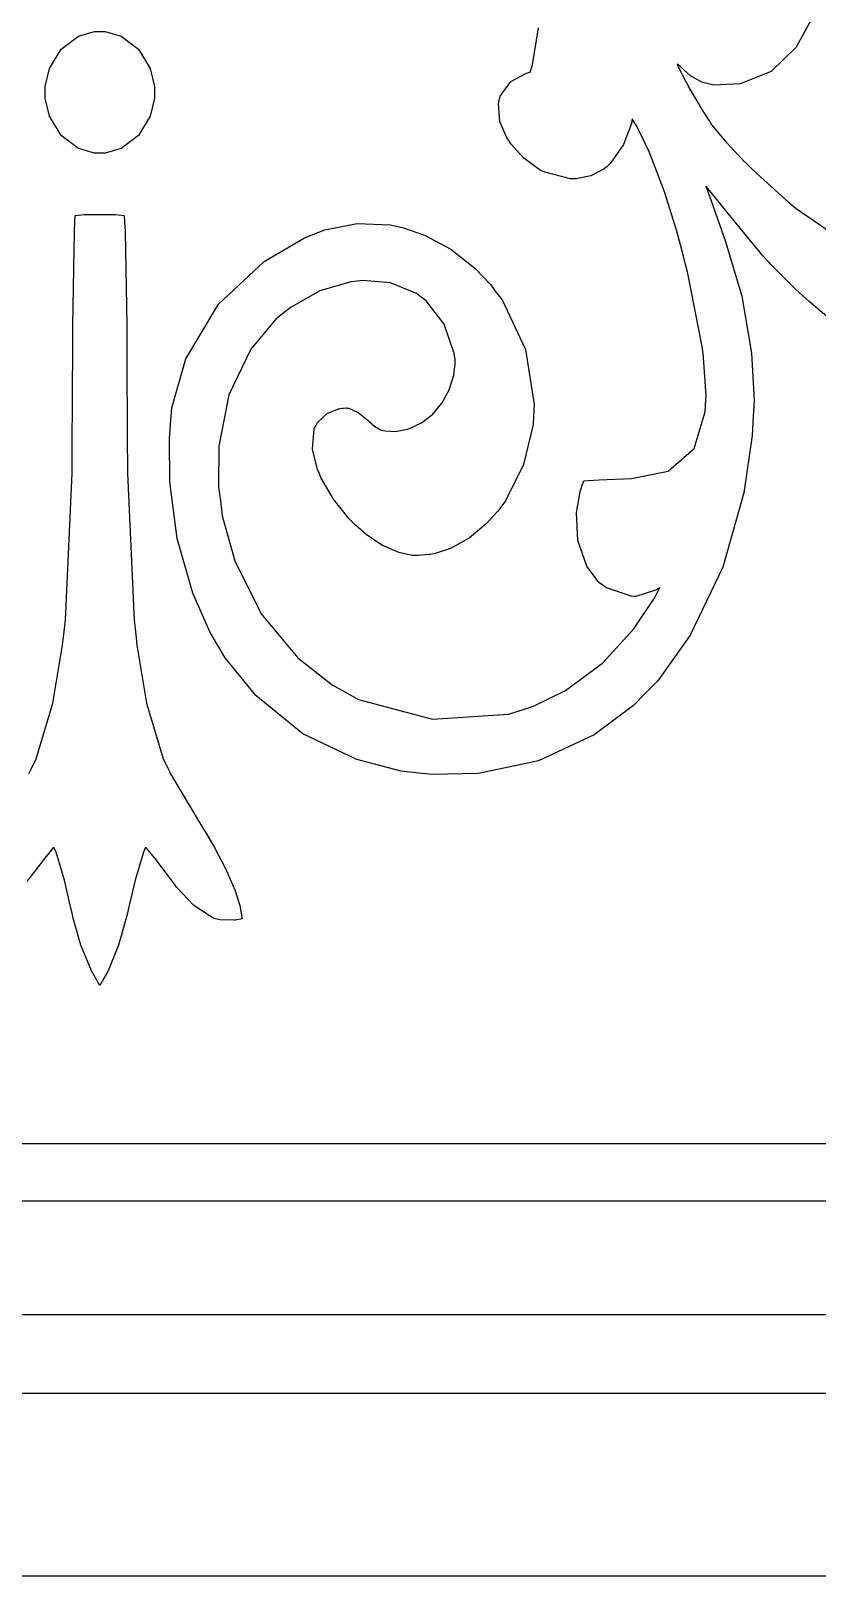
# Model space of a CAD drawing. Extents: x 0 to 1426, y 0 to 829.
# Drawn here: x 1296.5 to 1335.2, y 0 to 76 of the extents above; entities that cross this region are included whole.
import ezdxf

# ---------------------------------------------------------------- set-up
doc = ezdxf.new("R2010")
doc.units = 0
doc.layers.get('0').update_dxf_attribs({"linetype": 'CONTINUOUS'})

msp = doc.modelspace()

# ---------------------------------------------------------------- linework, layer by layer
at = {"color": 0}
for p, q in [((1321.2, 74.3437), (1321.49, 76.1697)), ((1321.2, 74.3437), (1321.49, 76.1697)), ((1334.84, 76.4466), (1334.17, 75.2133)), ((1334.84, 76.4466), (1334.17, 75.2133)), ((1298.01, 75.1184), (1298.86, 75.7604)), ((1298.01, 75.1184), (1298.86, 75.7604)), ((1298.86, 75.7604), (1299.65, 75.9961)), ((1298.86, 75.7604), (1299.65, 75.9961)), ((1299.65, 75.9961), (1299.91, 75.9961)), ((1299.65, 75.9961), (1299.91, 75.9961)), ((1299.91, 75.9961), (1300.17, 75.9961)), ((1299.91, 75.9961), (1300.17, 75.9961)), ((1300.17, 75.9961), (1300.96, 75.7604)), ((1300.17, 75.9961), (1300.96, 75.7604)), ((1300.96, 75.7604), (1301.81, 75.1184)), ((1300.96, 75.7604), (1301.81, 75.1184)), ((1297.44, 74.1645), (1298.01, 75.1184)), ((1297.44, 74.1645), (1298.01, 75.1184)), ((1301.81, 75.1184), (1302.39, 74.1645)), ((1301.81, 75.1184), (1302.39, 74.1645)), ((1334.17, 75.2133), (1332.94, 74.0269)), ((1334.17, 75.2133), (1332.94, 74.0269)), ((1297.23, 73.2882), (1297.44, 74.1645)), ((1297.23, 73.2882), (1297.44, 74.1645)), ((1302.39, 74.1645), (1302.6, 73.2882)), ((1302.39, 74.1645), (1302.6, 73.2882)), ((1320.14, 73.5224), (1320.91, 73.9359)), ((1320.14, 73.5224), (1320.91, 73.9359)), ((1320.91, 73.9359), (1321.08, 73.9814)), ((1320.91, 73.9359), (1321.08, 73.9814)), ((1321.08, 73.9814), (1321.2, 74.3437)), ((1321.08, 73.9814), (1321.2, 74.3437)), ((1328.31, 74.3878), (1328.31, 74.3906)), ((1328.31, 74.3906), (1328.4, 74.1825)), ((1328.31, 74.3878), (1328.31, 74.3906)), ((1328.31, 74.3906), (1328.4, 74.1825)), ((1328.36, 74.356), (1328.31, 74.3878)), ((1328.36, 74.356), (1328.31, 74.3878)), ((1328.36, 74.3521), (1328.36, 74.356)), ((1328.36, 74.3521), (1328.36, 74.356)), ((1328.48, 74.2541), (1328.36, 74.3521)), ((1328.48, 74.2541), (1328.36, 74.3521)), ((1328.4, 74.1825), (1328.94, 73.1449)), ((1328.4, 74.1825), (1328.94, 73.1449)), ((1328.98, 73.8064), (1328.48, 74.2541)), ((1328.98, 73.8064), (1328.48, 74.2541)), ((1329.57, 73.4826), (1328.98, 73.8064)), ((1329.57, 73.4826), (1328.98, 73.8064)), ((1332.94, 74.0269), (1331.41, 73.4095)), ((1332.94, 74.0269), (1331.41, 73.4095)), ((1297.23, 72.9961), (1297.23, 73.2882)), ((1297.23, 72.9961), (1297.23, 73.2882)), ((1297.23, 72.7054), (1297.23, 72.9961)), ((1297.23, 72.7054), (1297.23, 72.9961)), ((1302.6, 73.2882), (1302.6, 72.9961)), ((1302.6, 73.2882), (1302.6, 72.9961)), ((1302.6, 72.9961), (1302.6, 72.7054)), ((1302.6, 72.9961), (1302.6, 72.7054)), ((1319.61, 72.8003), (1320.14, 73.5224)), ((1319.61, 72.8003), (1320.14, 73.5224)), ((1328.94, 73.1449), (1329.51, 72.1857)), ((1328.94, 73.1449), (1329.51, 72.1857)), ((1329.72, 73.4466), (1329.57, 73.4826)), ((1329.72, 73.4466), (1329.57, 73.4826)), ((1330.12, 73.3545), (1329.72, 73.4466)), ((1330.12, 73.3545), (1329.72, 73.4466)), ((1331.41, 73.4095), (1330.12, 73.3545)), ((1331.41, 73.4095), (1330.12, 73.3545)), ((1297.44, 71.8287), (1297.23, 72.7054)), ((1297.44, 71.8287), (1297.23, 72.7054)), ((1302.6, 72.7054), (1302.39, 71.8287)), ((1302.6, 72.7054), (1302.39, 71.8287)), ((1319.52, 72.427), (1319.56, 72.6006)), ((1319.52, 72.427), (1319.56, 72.6006)), ((1319.59, 71.5589), (1319.52, 72.427)), ((1319.59, 71.5589), (1319.52, 72.427)), ((1319.56, 72.6006), (1319.61, 72.8003)), ((1319.56, 72.6006), (1319.61, 72.8003)), ((1298.01, 70.8752), (1297.44, 71.8287)), ((1298.01, 70.8752), (1297.44, 71.8287)), ((1302.39, 71.8287), (1301.81, 70.8752)), ((1302.39, 71.8287), (1301.81, 70.8752)), ((1319.94, 70.7595), (1319.59, 71.5589)), ((1319.94, 70.7595), (1319.59, 71.5589)), ((1326.07, 71.4678), (1325.67, 70.4261)), ((1326.07, 71.4678), (1325.67, 70.4261)), ((1326.11, 71.6911), (1326.07, 71.4678)), ((1326.11, 71.6911), (1326.07, 71.4678)), ((1326.35, 71.2982), (1326.11, 71.6911)), ((1326.35, 71.2982), (1326.11, 71.6911)), ((1329.51, 72.1857), (1329.62, 72.0178)), ((1329.51, 72.1857), (1329.62, 72.0178)), ((1329.62, 72.0178), (1329.64, 71.979)), ((1329.62, 72.0178), (1329.64, 71.979)), ((1329.64, 71.979), (1329.89, 71.5973)), ((1329.64, 71.979), (1329.89, 71.5973)), ((1329.89, 71.5973), (1329.92, 71.5589)), ((1329.89, 71.5973), (1329.92, 71.5589)), ((1329.92, 71.5589), (1330.03, 71.3892)), ((1329.92, 71.5589), (1330.03, 71.3892)), ((1298.86, 70.2331), (1298.01, 70.8752)), ((1298.86, 70.2331), (1298.01, 70.8752)), ((1301.81, 70.8752), (1300.96, 70.2331)), ((1301.81, 70.8752), (1300.96, 70.2331)), ((1320.03, 70.6191), (1319.94, 70.7595)), ((1320.03, 70.6191), (1319.94, 70.7595)), ((1326.96, 70.032), (1326.35, 71.2982)), ((1326.96, 70.032), (1326.35, 71.2982)), ((1330.03, 71.3892), (1330.72, 70.5446)), ((1330.03, 71.3892), (1330.72, 70.5446)), ((1299.65, 69.9961), (1298.86, 70.2331)), ((1299.65, 69.9961), (1298.86, 70.2331)), ((1299.91, 69.9961), (1299.65, 69.9961)), ((1299.91, 69.9961), (1299.65, 69.9961)), ((1300.17, 69.9961), (1299.91, 69.9961)), ((1300.17, 69.9961), (1299.91, 69.9961)), ((1300.96, 70.2331), (1300.17, 69.9961)), ((1300.96, 70.2331), (1300.17, 69.9961)), ((1320.13, 70.4603), (1320.03, 70.6191)), ((1320.13, 70.4603), (1320.03, 70.6191)), ((1320.78, 69.7547), (1320.13, 70.4603)), ((1320.78, 69.7547), (1320.13, 70.4603)), ((1325.67, 70.4261), (1325.04, 69.5166)), ((1325.67, 70.4261), (1325.04, 69.5166)), ((1327.69, 68.0942), (1326.96, 70.032)), ((1327.69, 68.0942), (1326.96, 70.032)), ((1330.72, 70.5446), (1331.46, 69.7562)), ((1330.72, 70.5446), (1331.46, 69.7562)), ((1321.53, 69.2051), (1320.78, 69.7547)), ((1321.53, 69.2051), (1320.78, 69.7547)), ((1321.69, 69.1226), (1321.53, 69.2051)), ((1321.69, 69.1226), (1321.53, 69.2051)), ((1324.73, 69.2298), (1324.07, 68.8869)), ((1324.73, 69.2298), (1324.07, 68.8869)), ((1324.85, 69.3279), (1324.73, 69.2298)), ((1324.85, 69.3279), (1324.73, 69.2298)), ((1324.87, 69.3416), (1324.85, 69.3279)), ((1324.87, 69.3416), (1324.85, 69.3279)), ((1324.89, 69.3579), (1324.87, 69.3416)), ((1324.89, 69.3579), (1324.87, 69.3416)), ((1325.04, 69.5166), (1324.89, 69.3579)), ((1325.04, 69.5166), (1324.89, 69.3579)), ((1331.46, 69.7562), (1331.6, 69.6143)), ((1331.46, 69.7562), (1331.6, 69.6143)), ((1331.6, 69.6143), (1331.64, 69.5759)), ((1331.6, 69.6143), (1331.64, 69.5759)), ((1331.64, 69.5759), (1332.04, 69.1843)), ((1331.64, 69.5759), (1332.04, 69.1843)), ((1332.04, 69.1843), (1332.08, 69.1459)), ((1332.04, 69.1843), (1332.08, 69.1459)), ((1321.81, 69.0619), (1321.69, 69.1226)), ((1321.81, 69.0619), (1321.69, 69.1226)), ((1323.07, 68.7352), (1321.81, 69.0619)), ((1323.07, 68.7352), (1321.81, 69.0619)), ((1323.2, 68.7352), (1323.07, 68.7352)), ((1323.2, 68.7352), (1323.07, 68.7352)), ((1323.35, 68.7366), (1323.2, 68.7352)), ((1323.35, 68.7366), (1323.2, 68.7352)), ((1324.07, 68.8869), (1323.35, 68.7366)), ((1324.07, 68.8869), (1323.35, 68.7366)), ((1332.08, 69.1459), (1332.23, 69.0026)), ((1332.08, 69.1459), (1332.23, 69.0026)), ((1332.23, 69.0026), (1333.8, 67.5929)), ((1332.23, 69.0026), (1333.8, 67.5929)), ((1328.3, 66.1638), (1327.69, 68.0942)), ((1328.3, 66.1638), (1327.69, 68.0942)), ((1329.99, 68.0766), (1329.73, 68.3853)), ((1329.73, 68.3853), (1329.98, 67.7058)), ((1329.99, 68.0766), (1329.73, 68.3853)), ((1329.73, 68.3853), (1329.98, 67.7058)), ((1329.98, 67.7058), (1330.7, 65.6551)), ((1329.98, 67.7058), (1330.7, 65.6551)), ((1331.26, 66.4958), (1329.99, 68.0766)), ((1331.26, 66.4958), (1329.99, 68.0766)), ((1298.69, 66.6143), (1298.71, 66.9325)), ((1298.69, 66.6143), (1298.71, 66.9325)), ((1298.71, 66.9325), (1298.99, 66.9657)), ((1298.71, 66.9325), (1298.99, 66.9657)), ((1298.99, 66.9657), (1299.14, 66.9851)), ((1298.99, 66.9657), (1299.14, 66.9851)), ((1299.14, 66.9851), (1300.68, 66.9851)), ((1299.14, 66.9851), (1300.68, 66.9851)), ((1300.68, 66.9851), (1300.83, 66.9657)), ((1300.68, 66.9851), (1300.83, 66.9657)), ((1300.83, 66.9657), (1301.11, 66.9325)), ((1300.83, 66.9657), (1301.11, 66.9325)), ((1301.11, 66.9325), (1301.13, 66.6143)), ((1301.11, 66.9325), (1301.13, 66.6143)), ((1333.8, 67.5929), (1333.96, 67.4606)), ((1333.8, 67.5929), (1333.96, 67.4606)), ((1333.96, 67.4606), (1334.17, 67.2881)), ((1333.96, 67.4606), (1334.17, 67.2881)), ((1334.17, 67.2881), (1336.37, 65.7669)), ((1334.17, 67.2881), (1336.37, 65.7669)), ((1298.58, 61.5583), (1298.67, 66.1568)), ((1298.58, 61.5583), (1298.67, 66.1568)), ((1298.67, 66.1568), (1298.69, 66.6143)), ((1298.67, 66.1568), (1298.69, 66.6143)), ((1301.13, 66.6143), (1301.16, 66.1568)), ((1301.13, 66.6143), (1301.16, 66.1568)), ((1301.16, 66.1568), (1301.25, 61.5583)), ((1301.16, 66.1568), (1301.25, 61.5583)), ((1310.69, 66.1169), (1310.99, 66.2354)), ((1310.69, 66.1169), (1310.99, 66.2354)), ((1310.99, 66.2354), (1312.58, 66.5413)), ((1310.99, 66.2354), (1312.58, 66.5413)), ((1312.58, 66.5413), (1314.19, 66.4739)), ((1312.58, 66.5413), (1314.19, 66.4739)), ((1314.19, 66.4739), (1314.51, 66.4062)), ((1314.19, 66.4739), (1314.51, 66.4062)), ((1314.51, 66.4062), (1314.86, 66.3317)), ((1314.51, 66.4062), (1314.86, 66.3317)), ((1314.86, 66.3317), (1315.89, 65.9709)), ((1314.86, 66.3317), (1315.89, 65.9709)), ((1328.63, 64.9372), (1328.3, 66.1638)), ((1328.63, 64.9372), (1328.3, 66.1638)), ((1332.55, 64.9372), (1331.26, 66.4958)), ((1332.55, 64.9372), (1331.26, 66.4958)), ((1308, 64.6783), (1309.98, 65.8467)), ((1308, 64.6783), (1309.98, 65.8467)), ((1309.98, 65.8467), (1310.69, 66.1169)), ((1309.98, 65.8467), (1310.69, 66.1169)), ((1315.89, 65.9709), (1317.18, 65.2762)), ((1315.89, 65.9709), (1317.18, 65.2762)), ((1330.7, 65.6551), (1331.49, 62.9666)), ((1330.7, 65.6551), (1331.49, 62.9666)), ((1305.75, 62.5821), (1308, 64.6783)), ((1305.75, 62.5821), (1308, 64.6783)), ((1317.18, 65.2762), (1318.36, 64.3502)), ((1317.18, 65.2762), (1318.36, 64.3502)), ((1328.73, 64.5252), (1328.63, 64.9372)), ((1328.73, 64.5252), (1328.63, 64.9372)), ((1332.82, 64.6395), (1332.55, 64.9372)), ((1332.82, 64.6395), (1332.55, 64.9372)), ((1332.93, 64.5238), (1332.82, 64.6395)), ((1332.93, 64.5238), (1332.82, 64.6395)), ((1318.36, 64.3502), (1319.15, 63.5208)), ((1318.36, 64.3502), (1319.15, 63.5208)), ((1328.82, 64.1657), (1328.73, 64.5252)), ((1328.82, 64.1657), (1328.73, 64.5252)), ((1329.54, 60.5), (1328.82, 64.1657)), ((1329.54, 60.5), (1328.82, 64.1657)), ((1334.04, 63.4076), (1332.93, 64.5238)), ((1334.04, 63.4076), (1332.93, 64.5238)), ((1310.74, 63.2245), (1309.33, 62.4279)), ((1310.74, 63.2245), (1309.33, 62.4279)), ((1312.27, 63.6792), (1310.74, 63.2245)), ((1312.27, 63.6792), (1310.74, 63.2245)), ((1312.58, 63.711), (1312.27, 63.6792)), ((1312.58, 63.711), (1312.27, 63.6792)), ((1312.85, 63.7385), (1312.58, 63.711)), ((1312.85, 63.7385), (1312.58, 63.711)), ((1314.22, 63.6171), (1312.85, 63.7385)), ((1314.22, 63.6171), (1312.85, 63.7385)), ((1315.5, 63.0961), (1314.22, 63.6171)), ((1315.5, 63.0961), (1314.22, 63.6171)), ((1315.73, 62.9239), (1315.5, 63.0961)), ((1315.73, 62.9239), (1315.5, 63.0961)), ((1319.15, 63.5208), (1319.37, 63.2188)), ((1319.15, 63.5208), (1319.37, 63.2188)), ((1319.37, 63.2188), (1319.7, 62.7888)), ((1319.37, 63.2188), (1319.7, 62.7888)), ((1334.15, 63.3028), (1334.04, 63.4076)), ((1334.15, 63.3028), (1334.04, 63.4076)), ((1334.81, 62.7063), (1334.15, 63.3028)), ((1334.81, 62.7063), (1334.15, 63.3028)), ((1304.15, 59.8897), (1305.75, 62.5821)), ((1304.15, 59.8897), (1305.75, 62.5821)), ((1309.33, 62.4279), (1309.07, 62.2254)), ((1309.33, 62.4279), (1309.07, 62.2254)), ((1315.97, 62.7433), (1315.73, 62.9239)), ((1315.97, 62.7433), (1315.73, 62.9239)), ((1316.85, 61.583), (1315.97, 62.7433)), ((1316.85, 61.583), (1315.97, 62.7433)), ((1319.7, 62.7888), (1320.85, 60.3458)), ((1319.7, 62.7888), (1320.85, 60.3458)), ((1331.49, 62.9666), (1331.98, 60.1581)), ((1331.49, 62.9666), (1331.98, 60.1581)), ((1338.18, 59.847), (1334.81, 62.7063)), ((1338.18, 59.847), (1334.81, 62.7063)), ((1308.58, 61.8381), (1307.35, 60.3663)), ((1308.58, 61.8381), (1307.35, 60.3663)), ((1309.07, 62.2254), (1308.58, 61.8381)), ((1309.07, 62.2254), (1308.58, 61.8381)), ((1317.35, 60.1557), (1316.85, 61.583)), ((1317.35, 60.1557), (1316.85, 61.583)), ((1298.58, 61.0979), (1298.58, 61.5583)), ((1298.58, 61.0979), (1298.58, 61.5583)), ((1298.58, 60.5868), (1298.58, 61.0979)), ((1298.58, 60.5868), (1298.58, 61.0979)), ((1301.25, 61.5583), (1301.25, 61.0979)), ((1301.25, 61.5583), (1301.25, 61.0979)), ((1301.25, 61.0979), (1301.25, 60.5868)), ((1301.25, 61.0979), (1301.25, 60.5868)), ((1298.56, 55.4687), (1298.58, 60.5868)), ((1298.56, 55.4687), (1298.58, 60.5868)), ((1301.25, 60.5868), (1301.26, 55.4687)), ((1301.25, 60.5868), (1301.26, 55.4687)), ((1307.35, 60.3663), (1306.26, 58.112)), ((1307.35, 60.3663), (1306.26, 58.112)), ((1317.39, 59.8413), (1317.35, 60.1557)), ((1317.39, 59.8413), (1317.35, 60.1557)), ((1320.85, 60.3458), (1321.28, 57.6322)), ((1320.85, 60.3458), (1321.28, 57.6322)), ((1329.59, 60.1306), (1329.54, 60.5)), ((1329.59, 60.1306), (1329.54, 60.5)), ((1329.62, 59.9542), (1329.59, 60.1306)), ((1329.62, 59.9542), (1329.59, 60.1306)), ((1331.98, 60.1581), (1332.1, 57.8376)), ((1331.98, 60.1581), (1332.1, 57.8376)), ((1303.45, 57.4767), (1304.15, 59.8897)), ((1303.45, 57.4767), (1304.15, 59.8897)), ((1317.33, 59.0793), (1317.4, 59.6526)), ((1317.33, 59.0793), (1317.4, 59.6526)), ((1317.4, 59.6526), (1317.39, 59.8413)), ((1317.4, 59.6526), (1317.39, 59.8413)), ((1329.74, 58.0651), (1329.62, 59.9542)), ((1329.74, 58.0651), (1329.62, 59.9542)), ((1317.1, 58.3639), (1317.33, 59.0793)), ((1317.1, 58.3639), (1317.33, 59.0793)), ((1306.26, 58.112), (1305.77, 55.5858)), ((1306.26, 58.112), (1305.77, 55.5858)), ((1316.75, 57.7204), (1317.1, 58.3639)), ((1316.75, 57.7204), (1317.1, 58.3639)), ((1329.7, 57.2781), (1329.73, 57.8859)), ((1329.7, 57.2781), (1329.73, 57.8859)), ((1329.73, 57.8859), (1329.74, 58.0651)), ((1329.73, 57.8859), (1329.74, 58.0651)), ((1332.1, 57.8376), (1332.06, 57.0675)), ((1332.1, 57.8376), (1332.06, 57.0675)), ((1303.39, 56.6579), (1303.45, 57.4767)), ((1303.39, 56.6579), (1303.45, 57.4767)), ((1310.62, 56.7545), (1311.11, 57.2149)), ((1310.62, 56.7545), (1311.11, 57.2149)), ((1311.11, 57.2149), (1311.73, 57.4421)), ((1311.11, 57.2149), (1311.73, 57.4421)), ((1311.73, 57.4421), (1311.86, 57.4601)), ((1311.73, 57.4421), (1311.86, 57.4601)), ((1311.86, 57.4601), (1311.88, 57.4629)), ((1311.86, 57.4601), (1311.88, 57.4629)), ((1311.88, 57.4629), (1312.04, 57.4682)), ((1311.88, 57.4629), (1312.04, 57.4682)), ((1312.04, 57.4682), (1312.06, 57.4668)), ((1312.04, 57.4682), (1312.06, 57.4668)), ((1312.06, 57.4668), (1312.16, 57.4587)), ((1312.06, 57.4668), (1312.16, 57.4587)), ((1312.16, 57.4587), (1312.63, 57.2477)), ((1312.16, 57.4587), (1312.63, 57.2477)), ((1312.63, 57.2477), (1313.04, 56.9143)), ((1312.63, 57.2477), (1313.04, 56.9143)), ((1315.74, 56.738), (1316.29, 57.1708)), ((1315.74, 56.738), (1316.29, 57.1708)), ((1316.29, 57.1708), (1316.75, 57.7204)), ((1316.29, 57.1708), (1316.75, 57.7204)), ((1321.25, 57.066), (1321.23, 56.6593)), ((1321.25, 57.066), (1321.23, 56.6593)), ((1321.28, 57.6322), (1321.25, 57.066)), ((1321.28, 57.6322), (1321.25, 57.066)), ((1329.15, 55.4757), (1329.7, 57.2781)), ((1329.15, 55.4757), (1329.7, 57.2781)), ((1332.06, 57.0675), (1332.01, 56.1206)), ((1332.06, 57.0675), (1332.01, 56.1206)), ((1303.34, 55.9566), (1303.39, 56.6579)), ((1303.34, 55.9566), (1303.39, 56.6579)), ((1310.37, 55.4344), (1310.46, 56.4388)), ((1310.37, 55.4344), (1310.46, 56.4388)), ((1310.46, 56.4388), (1310.55, 56.6194)), ((1310.46, 56.4388), (1310.55, 56.6194)), ((1310.55, 56.6194), (1310.62, 56.7545)), ((1310.55, 56.6194), (1310.62, 56.7545)), ((1313.04, 56.9143), (1313.12, 56.8441)), ((1313.04, 56.9143), (1313.12, 56.8441)), ((1313.12, 56.8441), (1313.16, 56.8067)), ((1313.12, 56.8441), (1313.16, 56.8067)), ((1313.16, 56.8067), (1313.43, 56.5711)), ((1313.16, 56.8067), (1313.43, 56.5711)), ((1313.43, 56.5711), (1313.72, 56.3852)), ((1313.43, 56.5711), (1313.72, 56.3852)), ((1313.72, 56.3852), (1313.77, 56.3728)), ((1313.72, 56.3852), (1313.77, 56.3728)), ((1313.77, 56.3728), (1313.94, 56.3354)), ((1313.77, 56.3728), (1313.94, 56.3354)), ((1313.94, 56.3354), (1314.46, 56.3164)), ((1313.94, 56.3354), (1314.46, 56.3164)), ((1314.46, 56.3164), (1315.12, 56.4459)), ((1314.46, 56.3164), (1315.12, 56.4459)), ((1315.12, 56.4459), (1315.74, 56.738)), ((1315.12, 56.4459), (1315.74, 56.738)), ((1321.23, 56.6593), (1320.76, 54.6876)), ((1321.23, 56.6593), (1320.76, 54.6876)), ((1303.36, 53.8371), (1303.34, 55.9566)), ((1303.36, 53.8371), (1303.34, 55.9566)), ((1305.77, 55.5858), (1305.76, 53.5725)), ((1305.77, 55.5858), (1305.76, 53.5725)), ((1332.01, 56.1206), (1331.6, 53.2888)), ((1332.01, 56.1206), (1331.6, 53.2888)), ((1298.55, 54.2396), (1298.56, 54.9561)), ((1298.55, 54.2396), (1298.56, 54.9561)), ((1298.56, 54.9561), (1298.56, 55.4687)), ((1298.56, 54.9561), (1298.56, 55.4687)), ((1301.26, 55.4687), (1301.27, 54.9561)), ((1301.26, 55.4687), (1301.27, 54.9561)), ((1301.27, 54.9561), (1301.27, 54.2396)), ((1301.27, 54.9561), (1301.27, 54.2396)), ((1310.62, 54.4393), (1310.37, 55.4344)), ((1310.62, 54.4393), (1310.37, 55.4344)), ((1327.87, 54.3539), (1329.15, 55.4757)), ((1327.87, 54.3539), (1329.15, 55.4757)), ((1298.22, 47.038), (1298.55, 54.2396)), ((1298.22, 47.038), (1298.55, 54.2396)), ((1301.27, 54.2396), (1301.6, 47.038)), ((1301.27, 54.2396), (1301.6, 47.038)), ((1310.7, 54.2629), (1310.62, 54.4393)), ((1310.7, 54.2629), (1310.62, 54.4393)), ((1310.79, 54.0413), (1310.7, 54.2629)), ((1310.79, 54.0413), (1310.7, 54.2629)), ((1311.41, 52.9788), (1310.79, 54.0413)), ((1311.41, 52.9788), (1310.79, 54.0413)), ((1320.76, 54.6876), (1319.87, 52.9043)), ((1320.76, 54.6876), (1319.87, 52.9043)), ((1324.48, 53.939), (1326.07, 54.0039)), ((1324.48, 53.939), (1326.07, 54.0039)), ((1326.07, 54.0039), (1327.87, 54.3539)), ((1326.07, 54.0039), (1327.87, 54.3539)), ((1303.72, 51.0413), (1303.36, 53.8371)), ((1303.72, 51.0413), (1303.36, 53.8371)), ((1305.76, 53.5725), (1305.85, 52.9124)), ((1305.76, 53.5725), (1305.85, 52.9124)), ((1323.37, 52.324), (1323.54, 53.3425)), ((1323.37, 52.324), (1323.54, 53.3425)), ((1323.54, 53.3425), (1323.65, 53.6635)), ((1323.54, 53.3425), (1323.65, 53.6635)), ((1323.65, 53.6635), (1323.73, 53.891)), ((1323.65, 53.6635), (1323.73, 53.891)), ((1323.73, 53.891), (1323.94, 53.9048)), ((1323.73, 53.891), (1323.94, 53.9048)), ((1323.94, 53.9048), (1324.48, 53.939)), ((1323.94, 53.9048), (1324.48, 53.939)), ((1331.6, 53.2888), (1330.57, 49.6411)), ((1331.6, 53.2888), (1330.57, 49.6411)), ((1305.85, 52.9124), (1305.94, 52.1628)), ((1305.85, 52.9124), (1305.94, 52.1628)), ((1312.16, 52.0333), (1311.41, 52.9788)), ((1312.16, 52.0333), (1311.41, 52.9788)), ((1319.64, 52.59), (1319.47, 52.3709)), ((1319.64, 52.59), (1319.47, 52.3709)), ((1319.87, 52.9043), (1319.64, 52.59)), ((1319.87, 52.9043), (1319.64, 52.59)), ((1305.94, 52.1628), (1306.56, 49.9498)), ((1305.94, 52.1628), (1306.56, 49.9498)), ((1312.33, 51.8679), (1312.16, 52.0333)), ((1312.33, 51.8679), (1312.16, 52.0333)), ((1312.49, 51.7042), (1312.33, 51.8679)), ((1312.49, 51.7042), (1312.33, 51.8679)), ((1313.01, 51.2491), (1312.49, 51.7042)), ((1313.01, 51.2491), (1312.49, 51.7042)), ((1318.92, 51.762), (1318.09, 51.0702)), ((1318.92, 51.762), (1318.09, 51.0702)), ((1319.47, 52.3709), (1318.92, 51.762)), ((1319.47, 52.3709), (1318.92, 51.762)), ((1323.43, 50.9489), (1323.37, 52.324)), ((1323.43, 50.9489), (1323.37, 52.324)), ((1304.49, 48.3553), (1303.72, 51.0413)), ((1304.49, 48.3553), (1303.72, 51.0413)), ((1313.79, 50.7213), (1313.01, 51.2491)), ((1313.79, 50.7213), (1313.01, 51.2491)), ((1318.09, 51.0702), (1317.17, 50.5576)), ((1318.09, 51.0702), (1317.17, 50.5576)), ((1323.87, 49.6895), (1323.43, 50.9489)), ((1323.87, 49.6895), (1323.43, 50.9489)), ((1314.63, 50.3534), (1313.79, 50.7213)), ((1314.63, 50.3534), (1313.79, 50.7213)), ((1315.29, 50.213), (1314.63, 50.3534)), ((1315.29, 50.213), (1314.63, 50.3534)), ((1315.51, 50.2116), (1315.29, 50.213)), ((1315.51, 50.2116), (1315.29, 50.213)), ((1315.56, 50.2116), (1315.51, 50.2116)), ((1315.56, 50.2116), (1315.51, 50.2116)), ((1316.11, 50.2557), (1315.56, 50.2116)), ((1316.11, 50.2557), (1315.56, 50.2116)), ((1316.17, 50.2638), (1316.11, 50.2557)), ((1316.17, 50.2638), (1316.11, 50.2557)), ((1316.42, 50.3068), (1316.17, 50.2638)), ((1316.42, 50.3068), (1316.17, 50.2638)), ((1317.17, 50.5576), (1316.42, 50.3068)), ((1317.17, 50.5576), (1316.42, 50.3068)), ((1306.56, 49.9498), (1307.85, 47.3438)), ((1306.56, 49.9498), (1307.85, 47.3438)), ((1324.47, 48.8901), (1323.87, 49.6895)), ((1324.47, 48.8901), (1323.87, 49.6895)), ((1330.57, 49.6411), (1328.96, 46.2897)), ((1330.57, 49.6411), (1328.96, 46.2897)), ((1324.73, 48.6985), (1324.47, 48.8901)), ((1324.73, 48.6985), (1324.47, 48.8901)), ((1324.84, 48.6184), (1324.73, 48.6985)), ((1324.84, 48.6184), (1324.73, 48.6985)), ((1305.32, 46.4552), (1304.49, 48.3553)), ((1305.32, 46.4552), (1304.49, 48.3553)), ((1326.05, 48.2039), (1324.84, 48.6184)), ((1326.05, 48.2039), (1324.84, 48.6184)), ((1326.18, 48.2011), (1326.05, 48.2039)), ((1326.18, 48.2011), (1326.05, 48.2039)), ((1326.29, 48.1983), (1326.18, 48.2011)), ((1326.29, 48.1983), (1326.18, 48.2011)), ((1326.19, 46.6094), (1327.19, 48.0977)), ((1326.19, 46.6094), (1327.19, 48.0977)), ((1327.3, 48.5193), (1326.29, 48.1983)), ((1327.3, 48.5193), (1326.29, 48.1983)), ((1327.19, 48.0977), (1327.46, 48.6227)), ((1327.19, 48.0977), (1327.46, 48.6227)), ((1327.4, 48.5814), (1327.3, 48.5193)), ((1327.4, 48.5814), (1327.3, 48.5193)), ((1327.46, 48.6198), (1327.4, 48.5856)), ((1327.46, 48.6198), (1327.4, 48.5856)), ((1327.4, 48.5856), (1327.4, 48.5814)), ((1327.4, 48.5856), (1327.4, 48.5814)), ((1327.46, 48.6227), (1327.46, 48.6198)), ((1327.46, 48.6227), (1327.46, 48.6198)), ((1307.85, 47.3438), (1309.66, 45.1707)), ((1307.85, 47.3438), (1309.66, 45.1707)), ((1298.14, 46.3254), (1298.22, 47.038)), ((1298.14, 46.3254), (1298.22, 47.038)), ((1301.6, 47.038), (1301.68, 46.3254)), ((1301.6, 47.038), (1301.68, 46.3254)), ((1305.67, 45.8625), (1305.32, 46.4552)), ((1305.67, 45.8625), (1305.32, 46.4552)), ((1324.64, 44.9132), (1326.19, 46.6094)), ((1324.64, 44.9132), (1326.19, 46.6094)), ((1297.61, 42.9412), (1298.08, 45.7909)), ((1297.61, 42.9412), (1298.08, 45.7909)), ((1298.08, 45.7909), (1298.14, 46.3254)), ((1298.08, 45.7909), (1298.14, 46.3254)), ((1301.68, 46.3254), (1301.74, 45.7909)), ((1301.68, 46.3254), (1301.74, 45.7909)), ((1301.74, 45.7909), (1302.21, 42.9412)), ((1301.74, 45.7909), (1302.21, 42.9412)), ((1306.08, 45.1831), (1305.67, 45.8625)), ((1306.08, 45.1831), (1305.67, 45.8625)), ((1328.96, 46.2897), (1327.36, 44.0489)), ((1328.96, 46.2897), (1327.36, 44.0489)), ((1307.59, 43.3257), (1306.08, 45.1831)), ((1307.59, 43.3257), (1306.08, 45.1831)), ((1309.66, 45.1707), (1311.35, 43.8422)), ((1309.66, 45.1707), (1311.35, 43.8422)), ((1322.82, 43.5762), (1324.64, 44.9132)), ((1322.82, 43.5762), (1324.64, 44.9132)), ((1311.35, 43.8422), (1311.97, 43.5007)), ((1311.35, 43.8422), (1311.97, 43.5007)), ((1311.97, 43.5007), (1312.64, 43.1285)), ((1311.97, 43.5007), (1312.64, 43.1285)), ((1321.28, 42.8142), (1322.82, 43.5762)), ((1321.28, 42.8142), (1322.82, 43.5762)), ((1326.72, 43.4012), (1326.17, 42.835)), ((1326.72, 43.4012), (1326.17, 42.835)), ((1327.36, 44.0489), (1326.72, 43.4012)), ((1327.36, 44.0489), (1326.72, 43.4012)), ((1296.79, 40.2057), (1297.61, 42.9412)), ((1296.79, 40.2057), (1297.61, 42.9412)), ((1302.21, 42.9412), (1303.03, 40.2057)), ((1302.21, 42.9412), (1303.03, 40.2057)), ((1309.91, 41.4295), (1307.59, 43.3257)), ((1309.91, 41.4295), (1307.59, 43.3257)), ((1312.64, 43.1285), (1316.28, 42.1513)), ((1312.64, 43.1285), (1316.28, 42.1513)), ((1320.02, 42.3982), (1320.75, 42.6364)), ((1320.02, 42.3982), (1320.75, 42.6364)), ((1320.75, 42.6364), (1321.28, 42.8142)), ((1320.75, 42.6364), (1321.28, 42.8142)), ((1326.17, 42.835), (1324.23, 41.3907)), ((1326.17, 42.835), (1324.23, 41.3907)), ((1316.28, 42.1513), (1320.02, 42.3982)), ((1316.28, 42.1513), (1320.02, 42.3982)), ((1312.56, 40.1669), (1309.91, 41.4295)), ((1312.56, 40.1669), (1309.91, 41.4295)), ((1324.23, 41.3907), (1321.49, 40.101)), ((1324.23, 41.3907), (1321.49, 40.101)), ((1296.43, 39.4727), (1296.56, 39.7288)), ((1296.43, 39.4727), (1296.56, 39.7288)), ((1296.56, 39.7288), (1296.79, 40.2057)), ((1296.56, 39.7288), (1296.79, 40.2057)), ((1303.03, 40.2057), (1303.27, 39.7288)), ((1303.03, 40.2057), (1303.27, 39.7288)), ((1303.27, 39.7288), (1303.39, 39.4727)), ((1303.27, 39.7288), (1303.39, 39.4727)), ((1314.74, 39.6074), (1312.56, 40.1669)), ((1314.74, 39.6074), (1312.56, 40.1669)), ((1315.48, 39.5263), (1314.74, 39.6074)), ((1315.48, 39.5263), (1314.74, 39.6074)), ((1321.49, 40.101), (1318.55, 39.4931)), ((1321.49, 40.101), (1318.55, 39.4931)), ((1303.39, 39.4727), (1304.87, 36.9852)), ((1303.39, 39.4727), (1304.87, 36.9852)), ((1316.24, 39.4437), (1315.48, 39.5263)), ((1316.24, 39.4437), (1315.48, 39.5263)), ((1318.55, 39.4931), (1316.24, 39.4437)), ((1318.55, 39.4931), (1316.24, 39.4437)), ((1304.87, 36.9852), (1305.02, 36.7411)), ((1304.87, 36.9852), (1305.02, 36.7411)), ((1305.02, 36.7411), (1305.16, 36.5125)), ((1305.02, 36.7411), (1305.16, 36.5125)), ((1305.16, 36.5125), (1305.57, 35.8193)), ((1305.16, 36.5125), (1305.57, 35.8193)), ((1297.61, 35.8069), (1297.21, 35.3261)), ((1297.61, 35.8069), (1297.21, 35.3261)), ((1297.65, 35.851), (1297.61, 35.8069)), ((1297.65, 35.851), (1297.61, 35.8069)), ((1297.76, 35.6126), (1297.65, 35.851)), ((1297.76, 35.6126), (1297.65, 35.851)), ((1302.17, 35.851), (1302.06, 35.6126)), ((1302.17, 35.851), (1302.06, 35.6126)), ((1302.21, 35.8069), (1302.17, 35.851)), ((1302.21, 35.8069), (1302.17, 35.851)), ((1302.62, 35.3261), (1302.21, 35.8069)), ((1302.62, 35.3261), (1302.21, 35.8069)), ((1305.57, 35.8193), (1306.1, 34.8161)), ((1305.57, 35.8193), (1306.1, 34.8161)), ((1297.09, 35.18), (1296.33, 34.1657)), ((1297.09, 35.18), (1296.33, 34.1657)), ((1297.17, 35.2792), (1297.09, 35.18)), ((1297.17, 35.2792), (1297.09, 35.18)), ((1297.21, 35.3261), (1297.17, 35.2792)), ((1297.21, 35.3261), (1297.17, 35.2792)), ((1298.17, 34.2429), (1297.76, 35.6126)), ((1298.17, 34.2429), (1297.76, 35.6126)), ((1302.06, 35.6126), (1301.65, 34.2429)), ((1302.06, 35.6126), (1301.65, 34.2429)), ((1302.65, 35.2792), (1302.62, 35.3261)), ((1302.65, 35.2792), (1302.62, 35.3261)), ((1302.73, 35.18), (1302.65, 35.2792)), ((1302.73, 35.18), (1302.65, 35.2792)), ((1303.49, 34.1657), (1302.73, 35.18)), ((1303.49, 34.1657), (1302.73, 35.18)), ((1298.49, 32.8662), (1298.17, 34.2429)), ((1298.49, 32.8662), (1298.17, 34.2429)), ((1301.65, 34.2429), (1301.33, 32.8662)), ((1301.65, 34.2429), (1301.33, 32.8662)), ((1306.1, 34.8161), (1306.56, 33.7702)), ((1306.1, 34.8161), (1306.56, 33.7702)), ((1303.57, 34.0651), (1303.49, 34.1657)), ((1303.57, 34.0651), (1303.49, 34.1657)), ((1303.71, 33.8818), (1303.57, 34.0651)), ((1303.71, 33.8818), (1303.57, 34.0651)), ((1304.54, 32.9902), (1303.71, 33.8818)), ((1304.54, 32.9902), (1303.71, 33.8818)), ((1306.56, 33.7702), (1306.8, 32.9875)), ((1306.56, 33.7702), (1306.8, 32.9875)), ((1298.55, 32.6223), (1298.49, 32.8662)), ((1298.55, 32.6223), (1298.49, 32.8662)), ((1301.33, 32.8662), (1301.27, 32.6223)), ((1301.33, 32.8662), (1301.27, 32.6223)), ((1305.53, 32.3564), (1304.54, 32.9902)), ((1305.53, 32.3564), (1304.54, 32.9902)), ((1306.8, 32.9875), (1306.85, 32.7201)), ((1306.8, 32.9875), (1306.85, 32.7201)), ((1306.85, 32.7201), (1306.92, 32.3398)), ((1306.85, 32.7201), (1306.92, 32.3398)), ((1298.61, 32.3632), (1298.55, 32.6223)), ((1298.61, 32.3632), (1298.55, 32.6223)), ((1298.98, 31.0334), (1298.61, 32.3632)), ((1298.98, 31.0334), (1298.61, 32.3632)), ((1301.21, 32.3632), (1300.84, 31.0334)), ((1301.21, 32.3632), (1300.84, 31.0334)), ((1301.27, 32.6223), (1301.21, 32.3632)), ((1301.27, 32.6223), (1301.21, 32.3632)), ((1305.75, 32.3012), (1305.53, 32.3564)), ((1305.75, 32.3012), (1305.53, 32.3564)), ((1305.82, 32.2847), (1305.75, 32.3012)), ((1305.82, 32.2847), (1305.75, 32.3012)), ((1306.51, 32.2626), (1305.82, 32.2847)), ((1306.51, 32.2626), (1305.82, 32.2847)), ((1306.58, 32.275), (1306.51, 32.2626)), ((1306.58, 32.275), (1306.51, 32.2626)), ((1306.92, 32.3398), (1306.58, 32.275)), ((1306.92, 32.3398), (1306.58, 32.275)), ((1299.5, 29.7698), (1298.98, 31.0334)), ((1299.5, 29.7698), (1298.98, 31.0334)), ((1300.84, 31.0334), (1300.32, 29.7698)), ((1300.84, 31.0334), (1300.32, 29.7698)), ((1299.63, 29.5424), (1299.5, 29.7698)), ((1299.63, 29.5424), (1299.5, 29.7698)), ((1300.32, 29.7698), (1300.19, 29.5424)), ((1300.32, 29.7698), (1300.19, 29.5424)), ((1299.91, 29.0601), (1299.63, 29.5424)), ((1299.91, 29.0601), (1299.63, 29.5424)), ((1300.19, 29.5424), (1299.91, 29.0601)), ((1300.19, 29.5424), (1299.91, 29.0601)), ((1231.91, 21.2755), (1367.91, 21.2755)), ((1231.91, 21.2755), (1367.91, 21.2755)), ((1367.91, 18.4423), (1231.91, 18.4423)), ((1367.91, 18.4423), (1231.91, 18.4423)), ((1229.64, 12.8764), (1370.19, 12.8764)), ((1229.64, 12.8764), (1370.19, 12.8764)), ((1374.08, 8.9903), (1225.75, 8.9903)), ((1374.08, 8.9903), (1225.75, 8.9903))]:
    msp.add_line(p, q, dxfattribs=at)
at = {"color": 21}
msp.add_line((1415.04, 0), (1184.79, 0), dxfattribs=at)

doc.saveas('drawing.dxf')
